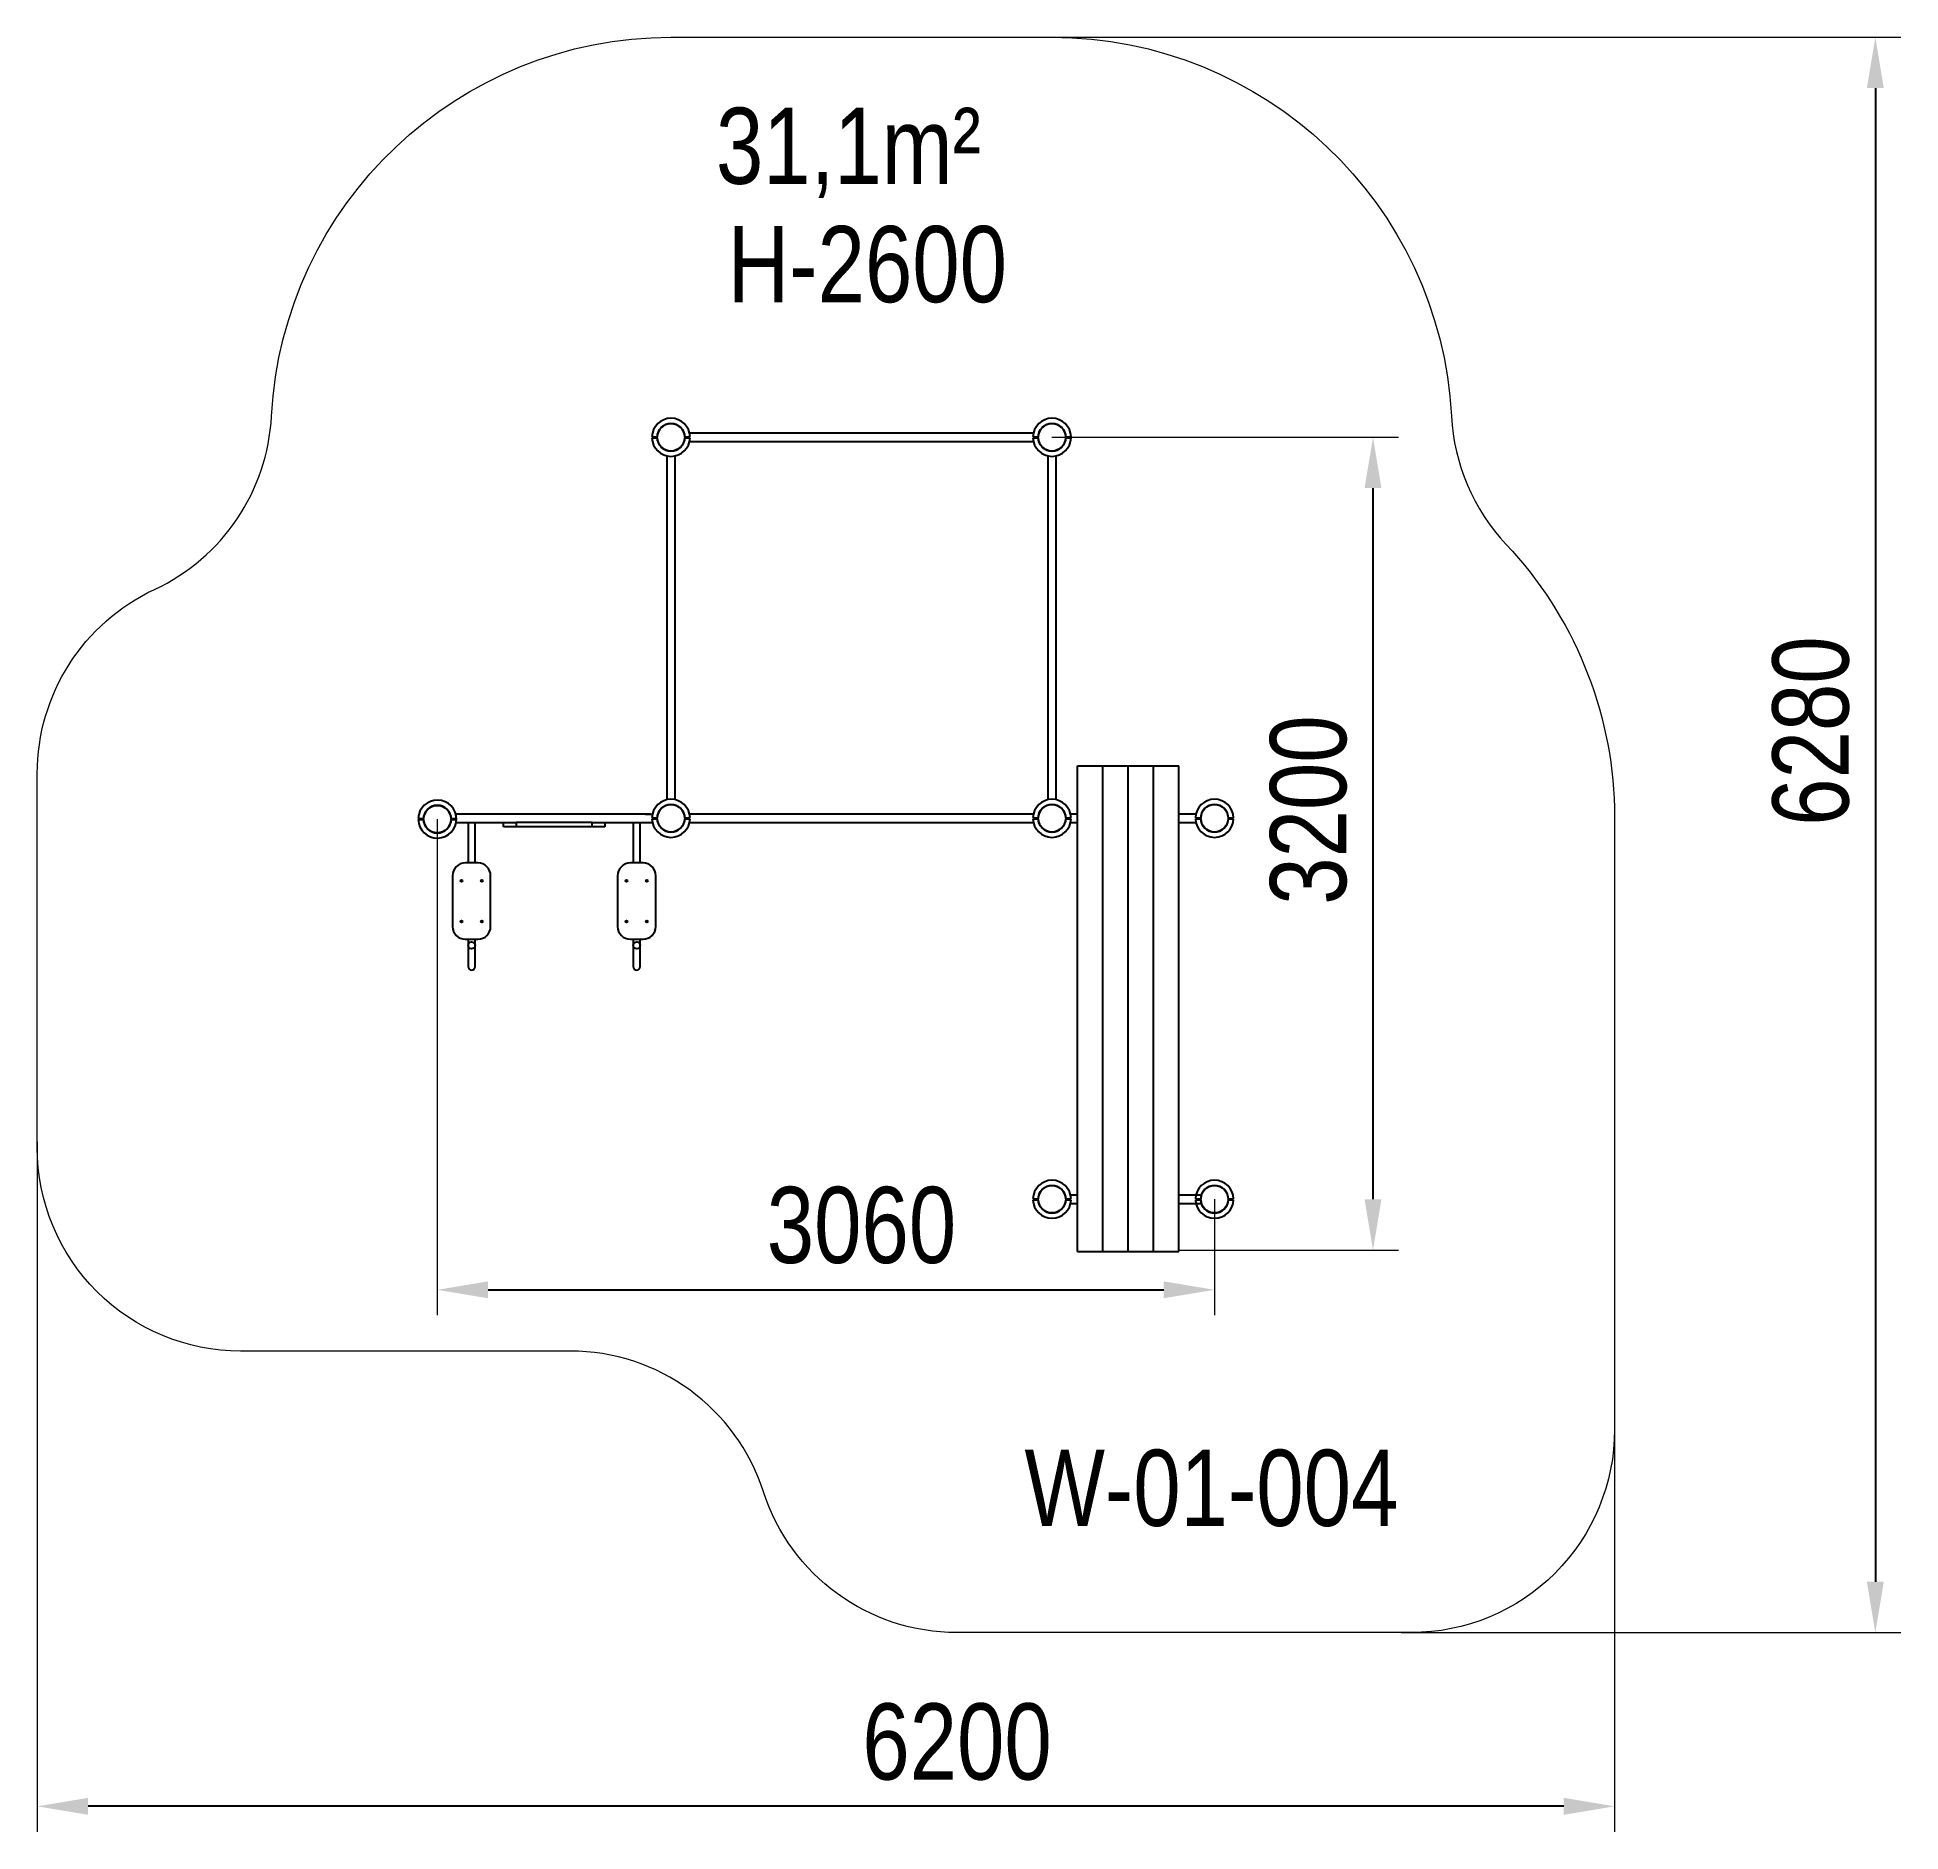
# Model space of a CAD drawing. Header units: millimetres. Extents: x -3380 to 3956, y -3907 to 3158.
import ezdxf

# ---------------------------------------------------------------- set-up
doc = ezdxf.new("R2010")
doc.units = ezdxf.units.MM
for name, color, linetype in [('DIKOM_АРТИКУЛ', 7, 'Continuous'), ('DIKOM_ЗОНА', 80, 'Continuous'), ('DIKOM_ОБЪЕКТ', 7, 'Continuous'), ('DIKOM_РАЗМЕР_ЗОНА', 7, 'Continuous'), ('DIKOM_РАЗМЕР_ОБЪЕКТА', 7, 'Continuous')]:
    doc.layers.add(name, color=color, linetype=linetype)
doc.styles.add('style1', font='arial.ttf', dxfattribs={"width": 0.8})
doc.dimstyles.new('1-50', dxfattribs={"dimtxt": 300, "dimasz": 200, "dimexe": 100, "dimexo": 0, "dimgap": 100, "dimtad": 1, "dimdec": 0, "dimtxsty": 'style1', "dimcen": 0, "dimclrd": 7, "dimclre": 7, "dimadec": 1, "dimazin": 2, "dimtfac": 1, "dimtdec": 0, "dimtmove": 0, "dimatfit": 3, "dimfxl": 0, "dimlwd": 25, "dimlwe": 18, "dimarcsym": 0})

# ---------------------------------------------------------------- blocks, each defined once
blk = doc.blocks.new('*D10')
at = {"layer": 'Defpoints', "color": 0, "transparency": 16777216}
for p in [(-1805.5, 79.8), (1254.5, -1417), (1254.5, -1773.5)]:
    blk.add_point(p, dxfattribs=at)
at = {"layer": 'DIKOM_РАЗМЕР_ОБЪЕКТА', "color": 7, "lineweight": 18, "transparency": 16777216}
for p, q in [((-1805.5, 79.8), (-1805.5, -1873.5)), ((1254.5, -1417), (1254.5, -1873.5))]:
    blk.add_line(p, q, dxfattribs=at)
at = {"layer": 'DIKOM_РАЗМЕР_ОБЪЕКТА', "color": 7, "lineweight": 25, "transparency": 16777216}
blk.add_line((-1605.5, -1773.5), (1054.5, -1773.5), dxfattribs=at)
at = {"layer": 'DIKOM_РАЗМЕР_ОБЪЕКТА', "color": 7, "transparency": 16777216}
for points in [[(-1605.5, -1740.2), (-1605.5, -1806.8), (-1805.5, -1773.5)], [(1054.5, -1740.2), (1054.5, -1806.8), (1254.5, -1773.5)]]:
    blk.add_solid(points, dxfattribs=at)
at = {"layer": 'DIKOM_РАЗМЕР_ОБЪЕКТА', "color": 0, "transparency": 16777216, "insert": (-135.5, -1520.2), "char_height": 300, "attachment_point": 5, "style": 'style1'}
blk.add_mtext('3060', dxfattribs=at)
blk = doc.blocks.new('*D11')
at = {"layer": 'Defpoints', "color": 0, "transparency": 16777216}
for p in [(614.5, 1583), (1114.5, -1617), (1878.4, -1617)]:
    blk.add_point(p, dxfattribs=at)
at = {"layer": 'DIKOM_РАЗМЕР_ОБЪЕКТА', "color": 7, "lineweight": 18, "transparency": 16777216}
for p, q in [((614.5, 1583), (1978.4, 1583)), ((1114.5, -1617), (1978.4, -1617))]:
    blk.add_line(p, q, dxfattribs=at)
at = {"layer": 'DIKOM_РАЗМЕР_ОБЪЕКТА', "color": 7, "lineweight": 25, "transparency": 16777216}
blk.add_line((1878.4, 1383), (1878.4, -1417), dxfattribs=at)
at = {"layer": 'DIKOM_РАЗМЕР_ОБЪЕКТА', "color": 7, "transparency": 16777216}
for points in [[(1845.1, 1383), (1911.7, 1383), (1878.4, 1583)], [(1845.1, -1417), (1911.7, -1417), (1878.4, -1617)]]:
    blk.add_solid(points, dxfattribs=at)
at = {"layer": 'DIKOM_РАЗМЕР_ОБЪЕКТА', "color": 0, "transparency": 16777216, "insert": (1625.1, 115.4), "char_height": 300, "attachment_point": 5, "rotation": 90, "style": 'style1'}
blk.add_mtext('3200', dxfattribs=at)
blk = doc.blocks.new('*D12')
at = {"layer": 'Defpoints', "color": 0, "transparency": 16777216}
for p in [(614.5, 3158), (1988.9, -3123), (3856.2, -3123)]:
    blk.add_point(p, dxfattribs=at)
at = {"layer": 'DIKOM_РАЗМЕР_ЗОНА', "color": 7, "lineweight": 18, "transparency": 16777216}
for p, q in [((614.5, 3158), (3956.2, 3158)), ((1988.9, -3123), (3956.2, -3123))]:
    blk.add_line(p, q, dxfattribs=at)
at = {"layer": 'DIKOM_РАЗМЕР_ЗОНА', "color": 7, "lineweight": 25, "transparency": 16777216}
blk.add_line((3856.2, 2958), (3856.2, -2923), dxfattribs=at)
at = {"layer": 'DIKOM_РАЗМЕР_ЗОНА', "color": 7, "transparency": 16777216}
for points in [[(3822.8, 2958), (3889.5, 2958), (3856.2, 3158)], [(3822.8, -2923), (3889.5, -2923), (3856.2, -3123)]]:
    blk.add_solid(points, dxfattribs=at)
at = {"layer": 'DIKOM_РАЗМЕР_ЗОНА', "color": 0, "transparency": 16777216, "insert": (3603, 426.4), "char_height": 300, "attachment_point": 5, "rotation": 90, "style": 'style1'}
blk.add_mtext('6280', dxfattribs=at)
blk = doc.blocks.new('*D13')
at = {"layer": 'Defpoints', "color": 0, "transparency": 16777216}
for p in [(-3380.5, -1191.3), (2829.5, -2145.2), (-3380.5, -3807.1)]:
    blk.add_point(p, dxfattribs=at)
at = {"layer": 'DIKOM_РАЗМЕР_ЗОНА', "color": 7, "lineweight": 18, "transparency": 16777216}
for p, q in [((-3380.5, -1191.3), (-3380.5, -3907.1)), ((2829.5, -2145.2), (2829.5, -3907.1))]:
    blk.add_line(p, q, dxfattribs=at)
at = {"layer": 'DIKOM_РАЗМЕР_ЗОНА', "color": 7, "lineweight": 25, "transparency": 16777216}
blk.add_line((2629.5, -3807.1), (-3180.5, -3807.1), dxfattribs=at)
at = {"layer": 'DIKOM_РАЗМЕР_ЗОНА', "color": 7, "transparency": 16777216}
for points in [[(-3180.5, -3773.8), (-3180.5, -3840.4), (-3380.5, -3807.1)], [(2629.5, -3773.8), (2629.5, -3840.4), (2829.5, -3807.1)]]:
    blk.add_solid(points, dxfattribs=at)
at = {"layer": 'DIKOM_РАЗМЕР_ЗОНА', "color": 0, "transparency": 16777216, "insert": (240.8, -3553.9), "char_height": 300, "attachment_point": 5, "style": 'style1'}
blk.add_mtext('6200', dxfattribs=at)

msp = doc.modelspace()

# ---------------------------------------------------------------- linework, layer by layer
at = {"layer": 'DIKOM_ЗОНА', "color": 3, "lineweight": 15}
msp.add_lwpolyline([(-521.3, -2568.8, 0.325448), (-1282.6, -2014.5), (-2580.5, -2014.5, -0.414214), (-3380.5, -1214.5), (-3380.5, 259.1, -0.291386), (-2918.8, 984.1, 0.277043), (-2458.3, 1666.6, -0.398749), (-885.5, 3158), (614.5, 3158, -0.398749), (2187.3, 1666.6, 0.177073), (2403, 1161.3, -0.183892), (2829.5, 125), (2829.5, -2323, -0.414214), (2029.5, -3123), (240, -3123, -0.325448), (-521.3, -2568.8)], format="xyb", dxfattribs=at)
at = {"layer": 'DIKOM_ОБЪЕКТ'}
for p, q in [((-960.5, 1585), (-940, 1585)), ((-960.5, 1581), (-940, 1581)), ((-940.5, 1581), (-940.5, 1585)), ((-831, 1585), (-810.5, 1585)), ((-831, 1581), (-810.5, 1581)), ((541.2, 1599), (-812.2, 1599)), ((-812.2, 1567), (541.2, 1567)), ((539.5, 1585), (560, 1585)), ((539.5, 1581), (560, 1581)), ((559.5, 1581), (559.5, 1585)), ((669, 1585), (689.5, 1585)), ((669, 1581), (689.5, 1581)), ((-901.5, 1509.7), (-901.5, 156.3)), ((-869.5, 156.3), (-869.5, 1509.7)), ((598.5, 1509.7), (598.5, 156.3)), ((630.5, 156.3), (630.5, 1509.7)), ((714.5, 289), (1114.5, 289)), ((714.5, -1623), (714.5, 289)), ((814.5, -1623), (814.5, 289)), ((914.5, -1623), (914.5, 289)), ((1014.5, -1623), (1014.5, 289)), ((1114.5, -1623), (1114.5, 289)), ((-1880.5, 81.8), (-1860, 81.8)), ((-1880.5, 77.8), (-1860, 77.8)), ((-1860.5, 77.8), (-1860.5, 81.8)), ((-1751, 81.8), (-1730.5, 81.8)), ((-1751, 77.8), (-1730.5, 77.8)), ((-966.4, 99), (-1733, 99)), ((-985.5, 99), (-958.8, 99)), ((-960.5, 85), (-940, 85)), ((-960.5, 81), (-940, 81)), ((-940.5, 81), (-940.5, 85)), ((-831, 85), (-810.5, 85)), ((-831, 81), (-810.5, 81)), ((541.2, 99), (-812.2, 99)), ((539.5, 85), (560, 85)), ((539.5, 81), (560, 81)), ((559.5, 81), (559.5, 85)), ((669, 85), (689.5, 85)), ((669, 81), (689.5, 81)), ((714.5, 99), (687.8, 99)), ((1181.2, 99), (1114.5, 99)), ((1179.5, 85), (1200, 85)), ((1179.5, 81), (1200, 81)), ((1199.5, 81), (1199.5, 85)), ((1309, 85), (1329.5, 85)), ((1309, 81), (1329.5, 81)), ((-1731.6, 67), (-1538.8, 67)), ((-1684, 67), (-1684, -93)), ((-1657, -93), (-1657, 67)), ((-1545.5, 49), (-1545.5, 67)), ((-1495.5, 49), (-1545.5, 49)), ((-1538.8, 67), (-1495.5, 67)), ((-1495.5, 67), (-1495.5, 49)), ((-1195.5, 67), (-1495.5, 67)), ((-1195.5, 49), (-1495.5, 49)), ((-1195.5, 49), (-1195.5, 67)), ((-1195.5, 67), (-1152.2, 67)), ((-1145.5, 49), (-1195.5, 49)), ((-1152.2, 67), (-966.4, 67)), ((-1145.5, 67), (-1145.5, 49)), ((-1034, 67), (-1034, -93)), ((-1007, -93), (-1007, 67)), ((-985.5, 67), (-958.8, 67)), ((-812.2, 67), (541.2, 67)), ((687.8, 67), (714.5, 67)), ((1114.5, 67), (1181.2, 67)), ((-1745.5, -143), (-1745.5, -343)), ((-1645.5, -93), (-1695.5, -93)), ((-1595.5, -343), (-1595.5, -143)), ((-1095.5, -143), (-1095.5, -343)), ((-995.5, -93), (-1045.5, -93)), ((-945.5, -343), (-945.5, -143)), ((-1695.5, -393), (-1645.5, -393)), ((-1684, -393), (-1684, -417)), ((-1684, -417), (-1684, -501)), ((-1657, -417), (-1657, -393)), ((-1657, -501), (-1657, -417)), ((-1045.5, -393), (-995.5, -393)), ((-1034, -393), (-1034, -417)), ((-1034, -417), (-1034, -501)), ((-1007, -417), (-1007, -393)), ((-1007, -501), (-1007, -417)), ((539.5, -1415), (560, -1415)), ((539.5, -1419), (560, -1419)), ((559.5, -1419), (559.5, -1415)), ((669, -1415), (689.5, -1415)), ((669, -1419), (689.5, -1419)), ((714.5, -1401), (687.8, -1401)), ((687.8, -1433), (714.5, -1433)), ((1204.5, -1401), (1114.5, -1401)), ((1114.5, -1433), (1204.5, -1433)), ((1179.5, -1415), (1200, -1415)), ((1179.5, -1419), (1200, -1419)), ((1199.5, -1419), (1199.5, -1415)), ((1309, -1415), (1329.5, -1415)), ((1309, -1419), (1329.5, -1419)), ((714.5, -1623), (1114.5, -1623))]:
    msp.add_line(p, q, dxfattribs=at)
for centre, radius in [((-885.5, 1583), 54), ((614.5, 1583), 54), ((-1805.5, 79.8), 54), ((-885.5, 83), 54), ((614.5, 83), 54), ((1254.5, 83), 54), ((-1710.5, -163), 4), ((-1630.5, -163), 4), ((-1060.5, -163), 4), ((-980.5, -163), 4), ((-1710.5, -323), 4), ((-1630.5, -323), 4), ((-1060.5, -323), 4), ((-980.5, -323), 4), ((-1670.5, -417), 13.5), ((-1020.5, -417), 13.5), ((614.5, -1417), 54), ((1254.5, -1417), 54)]:
    msp.add_circle(centre, radius, dxfattribs=at)
for centre, radius, start, end in [((-885.5, 1583), 75, 1.52807, 178.47193), ((-885.5, 1583), 54.5, 2.10307, 177.89693), ((614.5, 1583), 75, 1.52807, 178.47193), ((614.5, 1583), 54.5, 2.10307, 177.89693), ((-885.5, 1583), 75, 181.52807, 358.47193), ((-885.5, 1583), 54.5, 182.10307, 357.89693), ((614.5, 1583), 75, 181.52807, 358.47193), ((614.5, 1583), 54.5, 182.10307, 357.89693), ((-1805.5, 79.8), 75, 358.47193, 178.47193), ((-885.5, 83), 75, 1.52807, 178.47193), ((614.5, 83), 75, 1.52807, 178.47193), ((1254.5, 83), 75, 1.52807, 178.47193), ((-1805.5, 79.8), 75, 181.52807, 1.52807), ((-1805.5, 79.8), 54.5, 2.10307, 177.89693), ((-1805.5, 79.8), 54.5, 182.10307, 357.89693), ((-885.5, 83), 75, 181.52807, 358.47193), ((-885.5, 83), 54.5, 2.10307, 177.89693), ((-885.5, 83), 54.5, 182.10307, 357.89693), ((614.5, 83), 75, 181.52807, 358.47193), ((614.5, 83), 54.5, 2.10307, 177.89693), ((614.5, 83), 54.5, 182.10307, 357.89693), ((1254.5, 83), 75, 181.52807, 358.47193), ((1254.5, 83), 54.5, 2.10307, 177.89693), ((1254.5, 83), 54.5, 182.10307, 357.89693), ((-1695.5, -143), 50, 90, 180), ((-1645.5, -143), 50, 0, 90), ((-1045.5, -143), 50, 90, 180), ((-995.5, -143), 50, 0, 90), ((-1695.5, -343), 50, 180, 270), ((-1645.5, -343), 50, 270, 0), ((-1045.5, -343), 50, 180, 270), ((-995.5, -343), 50, 270, 0), ((-1670.5, -501), 13.5, 180, 0), ((-1020.5, -501), 13.5, 180, 0), ((614.5, -1417), 75, 1.52807, 178.47193), ((614.5, -1417), 54.5, 2.10307, 177.89693), ((1254.5, -1417), 75, 1.52807, 178.47193), ((1254.5, -1417), 54.5, 2.10307, 177.89693), ((614.5, -1417), 75, 181.52807, 358.47193), ((614.5, -1417), 54.5, 182.10307, 357.89693), ((1254.5, -1417), 75, 181.52807, 358.47193), ((1254.5, -1417), 54.5, 182.10307, 357.89693)]:
    msp.add_arc(centre, radius, start, end, dxfattribs=at)

# ---------------------------------------------------------------- texts
at = {"layer": 'DIKOM_АРТИКУЛ', "color": 7, "linetype": 'Continuous', "lineweight": 15, "insert": (506.5, -2403.1), "char_height": 300, "attachment_point": 1, "style": 'style1'}
msp.add_mtext_dynamic_manual_height_columns('W-01-004', width=2314.7, gutter_width=20, heights=[0], dxfattribs=at)
at = {"layer": 'DIKOM_РАЗМЕР_ОБЪЕКТА', "insert": (-708.5, 2880.9), "char_height": 300, "width": 2314.7, "attachment_point": 1, "style": 'style1'}
msp.add_mtext('31,1m²', dxfattribs=at)
at = {"layer": 'DIKOM_РАЗМЕР_ОБЪЕКТА', "insert": (-662, 2414.9), "char_height": 300, "attachment_point": 1, "style": 'style1'}
msp.add_mtext_dynamic_manual_height_columns('H-2600', width=2314.7, gutter_width=20, heights=[0], dxfattribs=at)

# ---------------------------------------------------------------- dimensions: what is measured, and where the dimension line sits
at = {"layer": 'DIKOM_РАЗМЕР_ЗОНА'}
dim = msp.add_linear_dim(base=(3856.2, -3123), p1=(614.5, 3158), p2=(1988.9, -3123), angle=90, text='6280', dimstyle='1-50', dxfattribs=at)
dim.commit()
dim.dimension.update_dxf_attribs({"geometry": '*D12', "text_midpoint": (3856.2, 426.4), "dimtype": 160})
dim = msp.add_linear_dim(base=(-3380.5, -3807.1), p1=(2829.5, -2145.2), p2=(-3380.5, -1191.3), text='6200', dimstyle='1-50', dxfattribs=at)
dim.commit()
dim.dimension.update_dxf_attribs({"geometry": '*D13', "text_midpoint": (240.8, -3807.1), "dimtype": 160})
at = {"layer": 'DIKOM_РАЗМЕР_ОБЪЕКТА'}
dim = msp.add_linear_dim(base=(1878.4, -1617), p1=(614.5, 1583), p2=(1114.5, -1617), angle=90, dimstyle='1-50', dxfattribs=at)
dim.commit()
dim.dimension.update_dxf_attribs({"geometry": '*D11', "text_midpoint": (1878.4, 115.4), "dimtype": 160})
dim = msp.add_linear_dim(base=(1254.5, -1773.5), p1=(-1805.5, 79.8), p2=(1254.5, -1417), dimstyle='1-50', dxfattribs=at)
dim.commit()
dim.dimension.update_dxf_attribs({"geometry": '*D10', "text_midpoint": (-135.5, -1773.5), "dimtype": 160})

doc.saveas('drawing.dxf')
